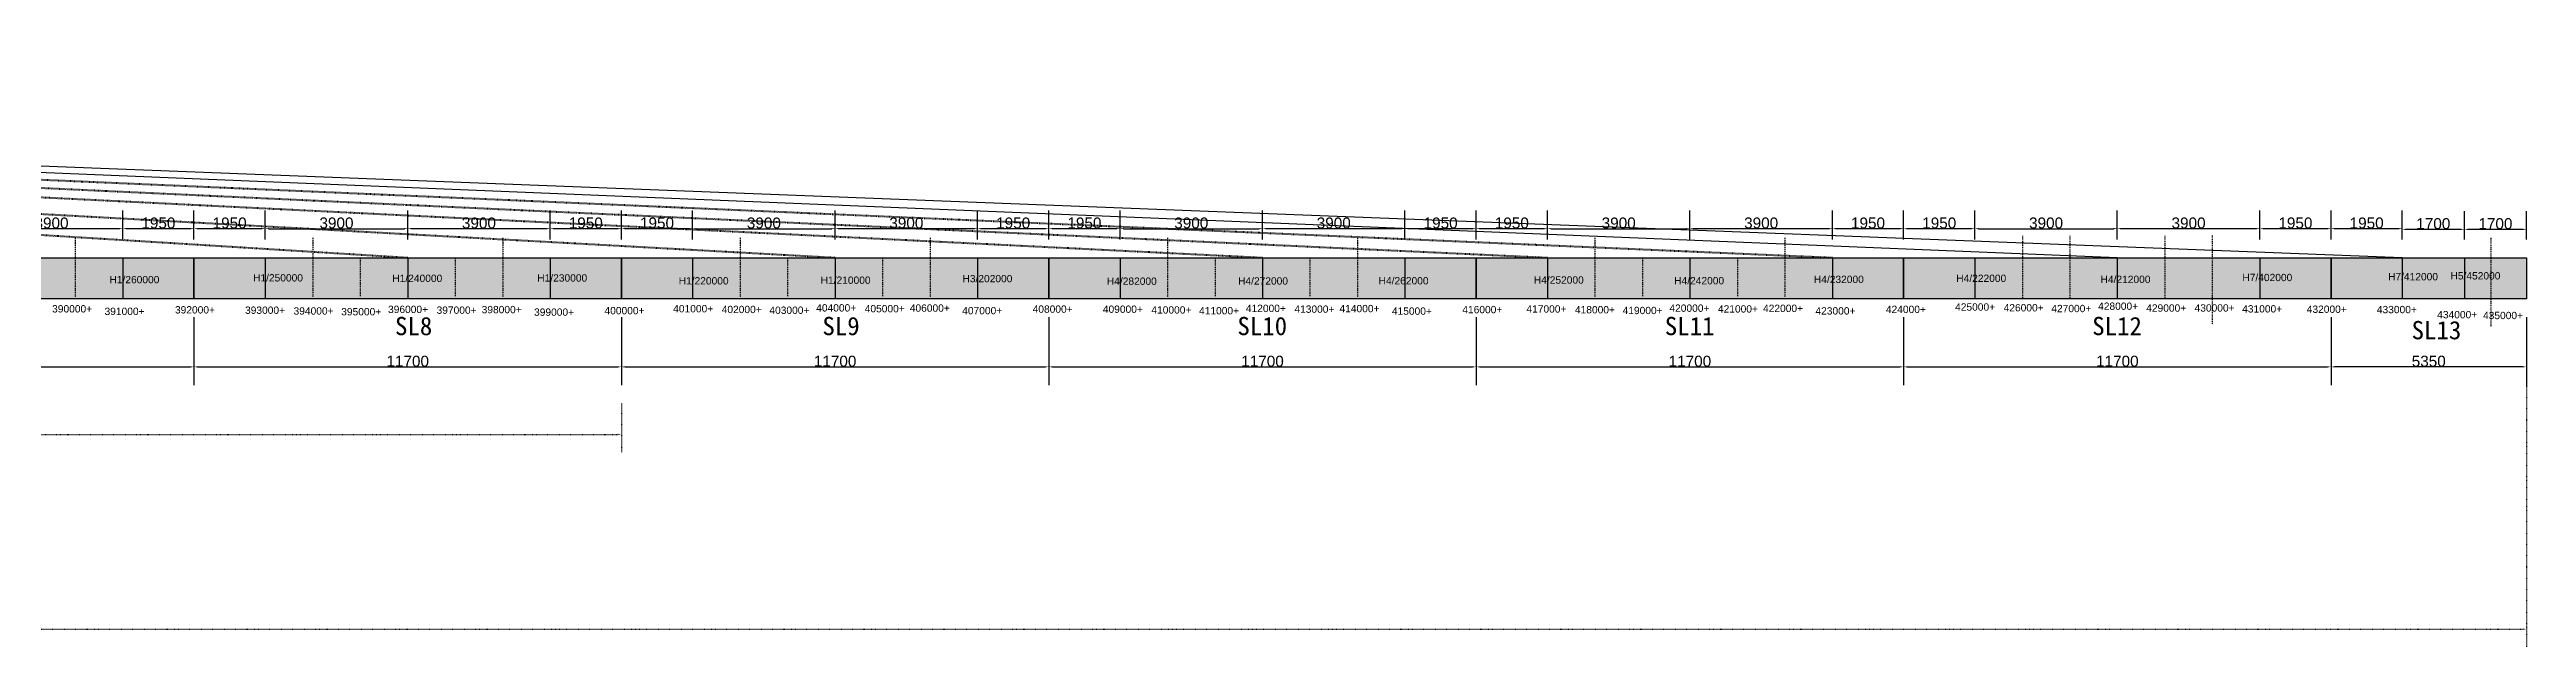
# Model space of a CAD drawing. Header units: millimetres. Extents: x -150378 to 490000, y -63094 to 58178.
# Drawn here: x 422196 to 490000, y -10652 to 5697 of the extents above; entities that cross this region are included whole.
import ezdxf

# ---------------------------------------------------------------- set-up
doc = ezdxf.new("R2010")
doc.units = ezdxf.units.MM
doc.header["$PDMODE"] = 3
doc.header["$PDSIZE"] = 200
doc.linetypes.add('ACAD_ISO03W100', pattern=[30, 12, -18])
doc.linetypes.add('DASHDOTX2', pattern=[50.8, 25.4, -12.7, 0, -12.7])
doc.styles.get("Standard").update_dxf_attribs({"font": 'arial.ttf'})
doc.dimstyles.new('ISO-25', dxfattribs={"dimtxt": 300, "dimasz": 100, "dimexe": 500, "dimexo": 500, "dimtad": 1, "dimtxsty": 'Standard', "dimcen": 2.5, "dimadec": 0, "dimazin": 0, "dimtfac": 1, "dimtmove": 0, "dimatfit": 3, "dimfxl": 1, "dimarcsym": 0})

# ---------------------------------------------------------------- blocks, each defined once
blk = doc.blocks.new('*D200')
at = {"color": 0, "lineweight": -2, "transparency": 16777216}
for p, q in [((414450, -1619), (414450, -3480)), ((426150, -1619), (426150, -3480)), ((414550, -2980), (426050, -2980))]:
    blk.add_line(p, q, dxfattribs=at)
at = {"color": 0, "lineweight": 100, "transparency": 16777216}
for points in [[(414550, -2964), (414550, -2997), (414450, -2980)], [(426050, -2964), (426050, -2997), (426150, -2980)]]:
    blk.add_solid(points, dxfattribs=at)
at = {"layer": 'Defpoints', "color": 0, "lineweight": 100, "transparency": 16777216}
for p in [(414450, -1119), (426150, -1119), (426150, -2980)]:
    blk.add_point(p, dxfattribs=at)
at = {"color": 0, "transparency": 16777216, "insert": (420300, -2827), "char_height": 300, "attachment_point": 5}
blk.add_mtext('11700', dxfattribs=at)
blk = doc.blocks.new('*D201')
at = {"color": 0, "lineweight": -2, "transparency": 16777216}
for p, q in [((420300, 500), (420300, 1299)), ((424100, 799), (420400, 799)), ((424200, 500), (424200, 1299))]:
    blk.add_line(p, q, dxfattribs=at)
at = {"color": 0, "lineweight": 100, "transparency": 16777216}
for points in [[(420400, 816), (420400, 782), (420300, 799)], [(424100, 816), (424100, 782), (424200, 799)]]:
    blk.add_solid(points, dxfattribs=at)
at = {"layer": 'Defpoints', "color": 0, "lineweight": 100, "transparency": 16777216}
for p in [(420300, 799), (420300, 0), (424200, 0)]:
    blk.add_point(p, dxfattribs=at)
at = {"color": 0, "transparency": 16777216, "insert": (422250, 953), "char_height": 300, "attachment_point": 5}
blk.add_mtext('3900', dxfattribs=at)
blk = doc.blocks.new('*D204')
at = {"color": 0, "lineweight": -2, "transparency": 16777216}
for p, q in [((424200, 500), (424200, 1299)), ((426050, 799), (424300, 799)), ((426150, 500), (426150, 1299))]:
    blk.add_line(p, q, dxfattribs=at)
at = {"color": 0, "lineweight": 100, "transparency": 16777216}
for points in [[(424300, 816), (424300, 782), (424200, 799)], [(426050, 816), (426050, 782), (426150, 799)]]:
    blk.add_solid(points, dxfattribs=at)
at = {"layer": 'Defpoints', "color": 0, "lineweight": 100, "transparency": 16777216}
for p in [(424200, 799), (424200, 0), (426150, 0)]:
    blk.add_point(p, dxfattribs=at)
at = {"color": 0, "transparency": 16777216, "insert": (425175, 953), "char_height": 300, "attachment_point": 5}
blk.add_mtext('1950', dxfattribs=at)
blk = doc.blocks.new('*D205')
at = {"color": 0, "lineweight": -2, "transparency": 16777216}
for p, q in [((426150, -1619), (426150, -3480)), ((437850, -1619), (437850, -3480)), ((426250, -2980), (437750, -2980))]:
    blk.add_line(p, q, dxfattribs=at)
at = {"color": 0, "lineweight": 100, "transparency": 16777216}
for points in [[(426250, -2964), (426250, -2997), (426150, -2980)], [(437750, -2964), (437750, -2997), (437850, -2980)]]:
    blk.add_solid(points, dxfattribs=at)
at = {"layer": 'Defpoints', "color": 0, "lineweight": 100, "transparency": 16777216}
for p in [(426150, -1119), (437850, -1119), (437850, -2980)]:
    blk.add_point(p, dxfattribs=at)
at = {"color": 0, "transparency": 16777216, "insert": (432000, -2827), "char_height": 300, "attachment_point": 5}
blk.add_mtext('11700', dxfattribs=at)
blk = doc.blocks.new('*D206')
at = {"color": 0, "lineweight": -2, "transparency": 16777216}
for p, q in [((432000, 500), (432000, 1299)), ((435800, 799), (432100, 799)), ((435900, 500), (435900, 1299))]:
    blk.add_line(p, q, dxfattribs=at)
at = {"color": 0, "lineweight": 100, "transparency": 16777216}
for points in [[(432100, 816), (432100, 782), (432000, 799)], [(435800, 816), (435800, 782), (435900, 799)]]:
    blk.add_solid(points, dxfattribs=at)
at = {"layer": 'Defpoints', "color": 0, "lineweight": 100, "transparency": 16777216}
for p in [(432000, 799), (432000, 0), (435900, 0)]:
    blk.add_point(p, dxfattribs=at)
at = {"color": 0, "transparency": 16777216, "insert": (433950, 953), "char_height": 300, "attachment_point": 5}
blk.add_mtext('3900', dxfattribs=at)
blk = doc.blocks.new('*D207')
at = {"color": 0, "lineweight": -2, "transparency": 16777216}
for p, q in [((426150, 500), (426150, 1299)), ((428000, 799), (426250, 799)), ((428100, 500), (428100, 1299))]:
    blk.add_line(p, q, dxfattribs=at)
at = {"color": 0, "lineweight": 100, "transparency": 16777216}
for points in [[(426250, 816), (426250, 782), (426150, 799)], [(428000, 816), (428000, 782), (428100, 799)]]:
    blk.add_solid(points, dxfattribs=at)
at = {"layer": 'Defpoints', "color": 0, "lineweight": 100, "transparency": 16777216}
for p in [(426150, 799), (426150, 0), (428100, 0)]:
    blk.add_point(p, dxfattribs=at)
at = {"color": 0, "transparency": 16777216, "insert": (427125, 953), "char_height": 300, "attachment_point": 5}
blk.add_mtext('1950', dxfattribs=at)
blk = doc.blocks.new('*D208')
at = {"color": 0, "lineweight": -2, "transparency": 16777216}
for p, q in [((428100, 500), (428100, 1299)), ((428200, 799), (431900, 799)), ((432000, 500), (432000, 1299))]:
    blk.add_line(p, q, dxfattribs=at)
at = {"color": 0, "lineweight": 100, "transparency": 16777216}
for points in [[(428200, 816), (428200, 782), (428100, 799)], [(431900, 816), (431900, 782), (432000, 799)]]:
    blk.add_solid(points, dxfattribs=at)
at = {"layer": 'Defpoints', "color": 0, "lineweight": 100, "transparency": 16777216}
for p in [(432000, 799), (428100, 0), (432000, 0)]:
    blk.add_point(p, dxfattribs=at)
at = {"color": 0, "transparency": 16777216, "insert": (430050, 953), "char_height": 300, "attachment_point": 5}
blk.add_mtext('3900', dxfattribs=at)
blk = doc.blocks.new('*D209')
at = {"color": 0, "lineweight": -2, "transparency": 16777216}
for p, q in [((435900, 500), (435900, 1299)), ((437750, 799), (436000, 799)), ((437850, 500), (437850, 1299))]:
    blk.add_line(p, q, dxfattribs=at)
at = {"color": 0, "lineweight": 100, "transparency": 16777216}
for points in [[(436000, 816), (436000, 782), (435900, 799)], [(437750, 816), (437750, 782), (437850, 799)]]:
    blk.add_solid(points, dxfattribs=at)
at = {"layer": 'Defpoints', "color": 0, "lineweight": 100, "transparency": 16777216}
for p in [(435900, 799), (435900, 0), (437850, 0)]:
    blk.add_point(p, dxfattribs=at)
at = {"color": 0, "transparency": 16777216, "insert": (436875, 953), "char_height": 300, "attachment_point": 5}
blk.add_mtext('1950', dxfattribs=at)
blk = doc.blocks.new('*D210')
at = {"color": 0, "lineweight": -2, "transparency": 16777216}
for p, q in [((437850, -1619), (437850, -3480)), ((449550, -1619), (449550, -3480)), ((437950, -2980), (449450, -2980))]:
    blk.add_line(p, q, dxfattribs=at)
at = {"color": 0, "lineweight": 100, "transparency": 16777216}
for points in [[(437950, -2964), (437950, -2997), (437850, -2980)], [(449450, -2964), (449450, -2997), (449550, -2980)]]:
    blk.add_solid(points, dxfattribs=at)
at = {"layer": 'Defpoints', "color": 0, "lineweight": 100, "transparency": 16777216}
for p in [(437850, -1119), (449550, -1119), (449550, -2980)]:
    blk.add_point(p, dxfattribs=at)
at = {"color": 0, "transparency": 16777216, "insert": (443700, -2827), "char_height": 300, "attachment_point": 5}
blk.add_mtext('11700', dxfattribs=at)
blk = doc.blocks.new('*D211')
at = {"color": 0, "lineweight": -2, "transparency": 16777216}
for p, q in [((443700, 500), (443700, 1299)), ((447500, 799), (443800, 799)), ((447600, 500), (447600, 1299))]:
    blk.add_line(p, q, dxfattribs=at)
at = {"color": 0, "lineweight": 100, "transparency": 16777216}
for points in [[(443800, 816), (443800, 782), (443700, 799)], [(447500, 816), (447500, 782), (447600, 799)]]:
    blk.add_solid(points, dxfattribs=at)
at = {"layer": 'Defpoints', "color": 0, "lineweight": 100, "transparency": 16777216}
for p in [(443700, 799), (443700, 0), (447600, 0)]:
    blk.add_point(p, dxfattribs=at)
at = {"color": 0, "transparency": 16777216, "insert": (445650, 953), "char_height": 300, "attachment_point": 5}
blk.add_mtext('3900', dxfattribs=at)
blk = doc.blocks.new('*D212')
at = {"color": 0, "lineweight": -2, "transparency": 16777216}
for p, q in [((437850, 500), (437850, 1299)), ((439700, 799), (437950, 799)), ((439800, 500), (439800, 1299))]:
    blk.add_line(p, q, dxfattribs=at)
at = {"color": 0, "lineweight": 100, "transparency": 16777216}
for points in [[(437950, 816), (437950, 782), (437850, 799)], [(439700, 816), (439700, 782), (439800, 799)]]:
    blk.add_solid(points, dxfattribs=at)
at = {"layer": 'Defpoints', "color": 0, "lineweight": 100, "transparency": 16777216}
for p in [(437850, 799), (437850, 0), (439800, 0)]:
    blk.add_point(p, dxfattribs=at)
at = {"color": 0, "transparency": 16777216, "insert": (438825, 953), "char_height": 300, "attachment_point": 5}
blk.add_mtext('1950', dxfattribs=at)
blk = doc.blocks.new('*D213')
at = {"color": 0, "lineweight": -2, "transparency": 16777216}
for p, q in [((439800, 500), (439800, 1299)), ((439900, 799), (443600, 799)), ((443700, 500), (443700, 1299))]:
    blk.add_line(p, q, dxfattribs=at)
at = {"color": 0, "lineweight": 100, "transparency": 16777216}
for points in [[(439900, 816), (439900, 782), (439800, 799)], [(443600, 816), (443600, 782), (443700, 799)]]:
    blk.add_solid(points, dxfattribs=at)
at = {"layer": 'Defpoints', "color": 0, "lineweight": 100, "transparency": 16777216}
for p in [(443700, 799), (439800, 0), (443700, 0)]:
    blk.add_point(p, dxfattribs=at)
at = {"color": 0, "transparency": 16777216, "insert": (441750, 953), "char_height": 300, "attachment_point": 5}
blk.add_mtext('3900', dxfattribs=at)
blk = doc.blocks.new('*D214')
at = {"color": 0, "lineweight": -2, "transparency": 16777216}
for p, q in [((447600, 500), (447600, 1299)), ((449450, 799), (447700, 799)), ((449550, 500), (449550, 1299))]:
    blk.add_line(p, q, dxfattribs=at)
at = {"color": 0, "lineweight": 100, "transparency": 16777216}
for points in [[(447700, 816), (447700, 782), (447600, 799)], [(449450, 816), (449450, 782), (449550, 799)]]:
    blk.add_solid(points, dxfattribs=at)
at = {"layer": 'Defpoints', "color": 0, "lineweight": 100, "transparency": 16777216}
for p in [(447600, 799), (447600, 0), (449550, 0)]:
    blk.add_point(p, dxfattribs=at)
at = {"color": 0, "transparency": 16777216, "insert": (448575, 953), "char_height": 300, "attachment_point": 5}
blk.add_mtext('1950', dxfattribs=at)
blk = doc.blocks.new('*D215')
at = {"color": 0, "lineweight": -2, "transparency": 16777216}
for p, q in [((449550, -1619), (449550, -3480)), ((461250, -1619), (461250, -3480)), ((449650, -2980), (461150, -2980))]:
    blk.add_line(p, q, dxfattribs=at)
at = {"color": 0, "lineweight": 100, "transparency": 16777216}
for points in [[(449650, -2964), (449650, -2997), (449550, -2980)], [(461150, -2964), (461150, -2997), (461250, -2980)]]:
    blk.add_solid(points, dxfattribs=at)
at = {"layer": 'Defpoints', "color": 0, "lineweight": 100, "transparency": 16777216}
for p in [(449550, -1119), (461250, -1119), (461250, -2980)]:
    blk.add_point(p, dxfattribs=at)
at = {"color": 0, "transparency": 16777216, "insert": (455400, -2827), "char_height": 300, "attachment_point": 5}
blk.add_mtext('11700', dxfattribs=at)
blk = doc.blocks.new('*D216')
at = {"color": 0, "lineweight": -2, "transparency": 16777216}
for p, q in [((455400, 500), (455400, 1299)), ((459200, 799), (455500, 799)), ((459300, 500), (459300, 1299))]:
    blk.add_line(p, q, dxfattribs=at)
at = {"color": 0, "lineweight": 100, "transparency": 16777216}
for points in [[(455500, 816), (455500, 782), (455400, 799)], [(459200, 816), (459200, 782), (459300, 799)]]:
    blk.add_solid(points, dxfattribs=at)
at = {"layer": 'Defpoints', "color": 0, "lineweight": 100, "transparency": 16777216}
for p in [(455400, 799), (455400, 0), (459300, 0)]:
    blk.add_point(p, dxfattribs=at)
at = {"color": 0, "transparency": 16777216, "insert": (457350, 953), "char_height": 300, "attachment_point": 5}
blk.add_mtext('3900', dxfattribs=at)
blk = doc.blocks.new('*D217')
at = {"color": 0, "lineweight": -2, "transparency": 16777216}
for p, q in [((449550, 500), (449550, 1299)), ((451400, 799), (449650, 799)), ((451500, 500), (451500, 1299))]:
    blk.add_line(p, q, dxfattribs=at)
at = {"color": 0, "lineweight": 100, "transparency": 16777216}
for points in [[(449650, 816), (449650, 782), (449550, 799)], [(451400, 816), (451400, 782), (451500, 799)]]:
    blk.add_solid(points, dxfattribs=at)
at = {"layer": 'Defpoints', "color": 0, "lineweight": 100, "transparency": 16777216}
for p in [(449550, 799), (449550, 0), (451500, 0)]:
    blk.add_point(p, dxfattribs=at)
at = {"color": 0, "transparency": 16777216, "insert": (450525, 953), "char_height": 300, "attachment_point": 5}
blk.add_mtext('1950', dxfattribs=at)
blk = doc.blocks.new('*D218')
at = {"color": 0, "lineweight": -2, "transparency": 16777216}
for p, q in [((451500, 500), (451500, 1299)), ((451600, 799), (455300, 799)), ((455400, 500), (455400, 1299))]:
    blk.add_line(p, q, dxfattribs=at)
at = {"color": 0, "lineweight": 100, "transparency": 16777216}
for points in [[(451600, 816), (451600, 782), (451500, 799)], [(455300, 816), (455300, 782), (455400, 799)]]:
    blk.add_solid(points, dxfattribs=at)
at = {"layer": 'Defpoints', "color": 0, "lineweight": 100, "transparency": 16777216}
for p in [(455400, 799), (451500, 0), (455400, 0)]:
    blk.add_point(p, dxfattribs=at)
at = {"color": 0, "transparency": 16777216, "insert": (453450, 953), "char_height": 300, "attachment_point": 5}
blk.add_mtext('3900', dxfattribs=at)
blk = doc.blocks.new('*D219')
at = {"color": 0, "lineweight": -2, "transparency": 16777216}
for p, q in [((459300, 500), (459300, 1299)), ((461150, 799), (459400, 799)), ((461250, 500), (461250, 1299))]:
    blk.add_line(p, q, dxfattribs=at)
at = {"color": 0, "lineweight": 100, "transparency": 16777216}
for points in [[(459400, 816), (459400, 782), (459300, 799)], [(461150, 816), (461150, 782), (461250, 799)]]:
    blk.add_solid(points, dxfattribs=at)
at = {"layer": 'Defpoints', "color": 0, "lineweight": 100, "transparency": 16777216}
for p in [(459300, 799), (459300, 0), (461250, 0)]:
    blk.add_point(p, dxfattribs=at)
at = {"color": 0, "transparency": 16777216, "insert": (460275, 953), "char_height": 300, "attachment_point": 5}
blk.add_mtext('1950', dxfattribs=at)
blk = doc.blocks.new('*D220')
at = {"color": 0, "lineweight": -2, "transparency": 16777216}
for p, q in [((461250, -1619), (461250, -3480)), ((472950, -1619), (472950, -3480)), ((461350, -2980), (472850, -2980))]:
    blk.add_line(p, q, dxfattribs=at)
at = {"color": 0, "lineweight": 100, "transparency": 16777216}
for points in [[(461350, -2964), (461350, -2997), (461250, -2980)], [(472850, -2964), (472850, -2997), (472950, -2980)]]:
    blk.add_solid(points, dxfattribs=at)
at = {"layer": 'Defpoints', "color": 0, "lineweight": 100, "transparency": 16777216}
for p in [(461250, -1119), (472950, -1119), (472950, -2980)]:
    blk.add_point(p, dxfattribs=at)
at = {"color": 0, "transparency": 16777216, "insert": (467100, -2827), "char_height": 300, "attachment_point": 5}
blk.add_mtext('11700', dxfattribs=at)
blk = doc.blocks.new('*D221')
at = {"color": 0, "lineweight": -2, "transparency": 16777216}
for p, q in [((467100, 500), (467100, 1299)), ((470900, 799), (467200, 799)), ((471000, 500), (471000, 1299))]:
    blk.add_line(p, q, dxfattribs=at)
at = {"color": 0, "lineweight": 100, "transparency": 16777216}
for points in [[(467200, 816), (467200, 782), (467100, 799)], [(470900, 816), (470900, 782), (471000, 799)]]:
    blk.add_solid(points, dxfattribs=at)
at = {"layer": 'Defpoints', "color": 0, "lineweight": 100, "transparency": 16777216}
for p in [(467100, 799), (467100, 0), (471000, 0)]:
    blk.add_point(p, dxfattribs=at)
at = {"color": 0, "transparency": 16777216, "insert": (469050, 953), "char_height": 300, "attachment_point": 5}
blk.add_mtext('3900', dxfattribs=at)
blk = doc.blocks.new('*D222')
at = {"color": 0, "lineweight": -2, "transparency": 16777216}
for p, q in [((461250, 500), (461250, 1299)), ((463100, 799), (461350, 799)), ((463200, 500), (463200, 1299))]:
    blk.add_line(p, q, dxfattribs=at)
at = {"color": 0, "lineweight": 100, "transparency": 16777216}
for points in [[(461350, 816), (461350, 782), (461250, 799)], [(463100, 816), (463100, 782), (463200, 799)]]:
    blk.add_solid(points, dxfattribs=at)
at = {"layer": 'Defpoints', "color": 0, "lineweight": 100, "transparency": 16777216}
for p in [(461250, 799), (461250, 0), (463200, 0)]:
    blk.add_point(p, dxfattribs=at)
at = {"color": 0, "transparency": 16777216, "insert": (462225, 953), "char_height": 300, "attachment_point": 5}
blk.add_mtext('1950', dxfattribs=at)
blk = doc.blocks.new('*D223')
at = {"color": 0, "lineweight": -2, "transparency": 16777216}
for p, q in [((463200, 500), (463200, 1299)), ((463300, 799), (467000, 799)), ((467100, 500), (467100, 1299))]:
    blk.add_line(p, q, dxfattribs=at)
at = {"color": 0, "lineweight": 100, "transparency": 16777216}
for points in [[(463300, 816), (463300, 782), (463200, 799)], [(467000, 816), (467000, 782), (467100, 799)]]:
    blk.add_solid(points, dxfattribs=at)
at = {"layer": 'Defpoints', "color": 0, "lineweight": 100, "transparency": 16777216}
for p in [(467100, 799), (463200, 0), (467100, 0)]:
    blk.add_point(p, dxfattribs=at)
at = {"color": 0, "transparency": 16777216, "insert": (465150, 953), "char_height": 300, "attachment_point": 5}
blk.add_mtext('3900', dxfattribs=at)
blk = doc.blocks.new('*D224')
at = {"color": 0, "lineweight": -2, "transparency": 16777216}
for p, q in [((471000, 500), (471000, 1299)), ((472850, 799), (471100, 799)), ((472950, 500), (472950, 1299))]:
    blk.add_line(p, q, dxfattribs=at)
at = {"color": 0, "lineweight": 100, "transparency": 16777216}
for points in [[(471100, 816), (471100, 782), (471000, 799)], [(472850, 816), (472850, 782), (472950, 799)]]:
    blk.add_solid(points, dxfattribs=at)
at = {"layer": 'Defpoints', "color": 0, "lineweight": 100, "transparency": 16777216}
for p in [(471000, 799), (471000, 0), (472950, 0)]:
    blk.add_point(p, dxfattribs=at)
at = {"color": 0, "transparency": 16777216, "insert": (471975, 953), "char_height": 300, "attachment_point": 5}
blk.add_mtext('1950', dxfattribs=at)
blk = doc.blocks.new('*D225')
at = {"color": 0, "lineweight": -2, "transparency": 16777216}
for p, q in [((472950, -1619), (472950, -3480)), ((484650, -1619), (484650, -3480)), ((473050, -2980), (484550, -2980))]:
    blk.add_line(p, q, dxfattribs=at)
at = {"color": 0, "lineweight": 100, "transparency": 16777216}
for points in [[(473050, -2964), (473050, -2997), (472950, -2980)], [(484550, -2964), (484550, -2997), (484650, -2980)]]:
    blk.add_solid(points, dxfattribs=at)
at = {"layer": 'Defpoints', "color": 0, "lineweight": 100, "transparency": 16777216}
for p in [(472950, -1119), (484650, -1119), (484650, -2980)]:
    blk.add_point(p, dxfattribs=at)
at = {"color": 0, "transparency": 16777216, "insert": (478800, -2827), "char_height": 300, "attachment_point": 5}
blk.add_mtext('11700', dxfattribs=at)
blk = doc.blocks.new('*D226')
at = {"color": 0, "lineweight": -2, "transparency": 16777216}
for p, q in [((478800, 500), (478800, 1299)), ((482600, 799), (478900, 799)), ((482700, 500), (482700, 1299))]:
    blk.add_line(p, q, dxfattribs=at)
at = {"color": 0, "lineweight": 100, "transparency": 16777216}
for points in [[(478900, 816), (478900, 782), (478800, 799)], [(482600, 816), (482600, 782), (482700, 799)]]:
    blk.add_solid(points, dxfattribs=at)
at = {"layer": 'Defpoints', "color": 0, "lineweight": 100, "transparency": 16777216}
for p in [(478800, 799), (478800, 0), (482700, 0)]:
    blk.add_point(p, dxfattribs=at)
at = {"color": 0, "transparency": 16777216, "insert": (480750, 953), "char_height": 300, "attachment_point": 5}
blk.add_mtext('3900', dxfattribs=at)
blk = doc.blocks.new('*D227')
at = {"color": 0, "lineweight": -2, "transparency": 16777216}
for p, q in [((472950, 500), (472950, 1299)), ((474800, 799), (473050, 799)), ((474900, 500), (474900, 1299))]:
    blk.add_line(p, q, dxfattribs=at)
at = {"color": 0, "lineweight": 100, "transparency": 16777216}
for points in [[(473050, 816), (473050, 782), (472950, 799)], [(474800, 816), (474800, 782), (474900, 799)]]:
    blk.add_solid(points, dxfattribs=at)
at = {"layer": 'Defpoints', "color": 0, "lineweight": 100, "transparency": 16777216}
for p in [(472950, 799), (472950, 0), (474900, 0)]:
    blk.add_point(p, dxfattribs=at)
at = {"color": 0, "transparency": 16777216, "insert": (473925, 953), "char_height": 300, "attachment_point": 5}
blk.add_mtext('1950', dxfattribs=at)
blk = doc.blocks.new('*D228')
at = {"color": 0, "lineweight": -2, "transparency": 16777216}
for p, q in [((474900, 500), (474900, 1299)), ((475000, 799), (478700, 799)), ((478800, 500), (478800, 1299))]:
    blk.add_line(p, q, dxfattribs=at)
at = {"color": 0, "lineweight": 100, "transparency": 16777216}
for points in [[(475000, 816), (475000, 782), (474900, 799)], [(478700, 816), (478700, 782), (478800, 799)]]:
    blk.add_solid(points, dxfattribs=at)
at = {"layer": 'Defpoints', "color": 0, "lineweight": 100, "transparency": 16777216}
for p in [(478800, 799), (474900, 0), (478800, 0)]:
    blk.add_point(p, dxfattribs=at)
at = {"color": 0, "transparency": 16777216, "insert": (476850, 953), "char_height": 300, "attachment_point": 5}
blk.add_mtext('3900', dxfattribs=at)
blk = doc.blocks.new('*D229')
at = {"color": 0, "lineweight": -2, "transparency": 16777216}
for p, q in [((482700, 500), (482700, 1299)), ((484550, 799), (482800, 799)), ((484650, 500), (484650, 1299))]:
    blk.add_line(p, q, dxfattribs=at)
at = {"color": 0, "lineweight": 100, "transparency": 16777216}
for points in [[(482800, 816), (482800, 782), (482700, 799)], [(484550, 816), (484550, 782), (484650, 799)]]:
    blk.add_solid(points, dxfattribs=at)
at = {"layer": 'Defpoints', "color": 0, "lineweight": 100, "transparency": 16777216}
for p in [(482700, 799), (482700, 0), (484650, 0)]:
    blk.add_point(p, dxfattribs=at)
at = {"color": 0, "transparency": 16777216, "insert": (483675, 953), "char_height": 300, "attachment_point": 5}
blk.add_mtext('1950', dxfattribs=at)
blk = doc.blocks.new('*D280')
at = {"color": 0, "lineweight": -2, "transparency": 16777216}
for p, q in [((484650, -1619), (484650, -3480)), ((490000, -1622), (490000, -3480)), ((489900, -2980), (484750, -2980))]:
    blk.add_line(p, q, dxfattribs=at)
at = {"color": 0, "lineweight": 100, "transparency": 16777216}
for points in [[(484750, -2964), (484750, -2997), (484650, -2980)], [(489900, -2964), (489900, -2997), (490000, -2980)]]:
    blk.add_solid(points, dxfattribs=at)
at = {"layer": 'Defpoints', "color": 0, "lineweight": 100, "transparency": 16777216}
for p in [(484650, -1119), (490000, -1122), (484650, -2980)]:
    blk.add_point(p, dxfattribs=at)
at = {"color": 0, "transparency": 16777216, "insert": (487325, -2827), "char_height": 300, "attachment_point": 5}
blk.add_mtext('5350', dxfattribs=at)
blk = doc.blocks.new('*D281')
at = {"color": 0, "lineweight": -2, "transparency": 16777216}
for p, q in [((486600, 500), (486600, 1281)), ((488200, 781), (486700, 781)), ((488300, 500), (488300, 1281))]:
    blk.add_line(p, q, dxfattribs=at)
at = {"color": 0, "lineweight": 100, "transparency": 16777216}
for points in [[(486700, 798), (486700, 764), (486600, 781)], [(488200, 798), (488200, 764), (488300, 781)]]:
    blk.add_solid(points, dxfattribs=at)
at = {"layer": 'Defpoints', "color": 0, "lineweight": 100, "transparency": 16777216}
for p in [(486600, 781), (486600, 0), (488300, 0)]:
    blk.add_point(p, dxfattribs=at)
at = {"color": 0, "transparency": 16777216, "insert": (487450, 935), "char_height": 300, "attachment_point": 5}
blk.add_mtext('1700', dxfattribs=at)
blk = doc.blocks.new('*D282')
at = {"color": 0, "lineweight": -2, "transparency": 16777216}
for p, q in [((484650, 500), (484650, 1299)), ((486500, 799), (484750, 799)), ((486600, 500), (486600, 1299))]:
    blk.add_line(p, q, dxfattribs=at)
at = {"color": 0, "lineweight": 100, "transparency": 16777216}
for points in [[(484750, 816), (484750, 782), (484650, 799)], [(486500, 816), (486500, 782), (486600, 799)]]:
    blk.add_solid(points, dxfattribs=at)
at = {"layer": 'Defpoints', "color": 0, "lineweight": 100, "transparency": 16777216}
for p in [(484650, 799), (484650, 0), (486600, 0)]:
    blk.add_point(p, dxfattribs=at)
at = {"color": 0, "transparency": 16777216, "insert": (485625, 953), "char_height": 300, "attachment_point": 5}
blk.add_mtext('1950', dxfattribs=at)
blk = doc.blocks.new('*D198')
at = {"color": 0, "lineweight": -2, "transparency": 16777216}
for p, q in [((488300, 500), (488300, 1281)), ((489900, 781), (488400, 781)), ((490000, 500), (490000, 1281))]:
    blk.add_line(p, q, dxfattribs=at)
at = {"color": 0, "lineweight": 100, "transparency": 16777216}
for points in [[(488400, 798), (488400, 764), (488300, 781)], [(489900, 798), (489900, 764), (490000, 781)]]:
    blk.add_solid(points, dxfattribs=at)
at = {"layer": 'Defpoints', "color": 0, "lineweight": 100, "transparency": 16777216}
for p in [(488300, 781), (488300, 0), (490000, 0)]:
    blk.add_point(p, dxfattribs=at)
at = {"color": 0, "transparency": 16777216, "insert": (489150, 935), "char_height": 300, "attachment_point": 5}
blk.add_mtext('1700', dxfattribs=at)
blk = doc.blocks.new('*D199')
at = {"color": 0, "linetype": 'ACAD_ISO03W100', "lineweight": -2, "transparency": 16777216}
for p, q in [((490000, -1622), (490000, -10652)), ((340000, -7582), (340000, -10652)), ((340100, -10152), (489900, -10152))]:
    blk.add_line(p, q, dxfattribs=at)
at = {"color": 0, "linetype": 'ACAD_ISO03W100', "lineweight": 100, "transparency": 16777216}
for points in [[(340100, -10135), (340100, -10169), (340000, -10152)], [(489900, -10135), (489900, -10169), (490000, -10152)]]:
    blk.add_solid(points, dxfattribs=at)
at = {"layer": 'Defpoints', "color": 0, "linetype": 'ACAD_ISO03W100', "lineweight": 100, "transparency": 16777216}
for p in [(490000, -1122), (340000, -7082), (490000, -10152)]:
    blk.add_point(p, dxfattribs=at)
at = {"color": 0, "linetype": 'ACAD_ISO03W100', "lineweight": 100, "transparency": 16777216, "insert": (415000, -9998), "char_height": 300, "attachment_point": 5}
blk.add_mtext('150000', dxfattribs=at)
blk = doc.blocks.new('*D314')
at = {"color": 0, "linetype": 'ACAD_ISO03W100', "lineweight": -2, "transparency": 16777216}
for p, q in [((367650, -3980), (367650, -5325)), ((437850, -3980), (437850, -5325)), ((367750, -4825), (437750, -4825))]:
    blk.add_line(p, q, dxfattribs=at)
at = {"color": 0, "linetype": 'ACAD_ISO03W100', "lineweight": 100, "transparency": 16777216}
for points in [[(367750, -4808), (367750, -4841), (367650, -4825)], [(437750, -4808), (437750, -4841), (437850, -4825)]]:
    blk.add_solid(points, dxfattribs=at)
at = {"layer": 'Defpoints', "color": 0, "linetype": 'ACAD_ISO03W100', "lineweight": 100, "transparency": 16777216}
for p in [(367650, -3480), (437850, -3480), (437850, -4825)]:
    blk.add_point(p, dxfattribs=at)
at = {"color": 0, "linetype": 'ACAD_ISO03W100', "lineweight": 100, "transparency": 16777216, "insert": (402750, -4669), "char_height": 300, "attachment_point": 5}
blk.add_mtext('60mm/36mm', dxfattribs=at)

msp = doc.modelspace()

# ---------------------------------------------------------------- hatches: boundary and pattern name
at = {"true_color": 0x7aafdf}
h = msp.add_hatch(color=143, dxfattribs=at)
h.dxf.hatch_style = 1
h.paths.add_polyline_path([(416400, 0), (420300, 0), (420300, -1119.046), (416400, -1119.046)])
h.paths.add_polyline_path([(414450, 0), (416400, 0), (416400, -1119.046), (414450, -1119.046)])
h.paths.add_polyline_path([(420300, 0), (424200, 0), (424200, -1119.046), (420300, -1119.046)])
h.paths.add_polyline_path([(424200, 0), (426150, 0), (426150, -1119.046), (424200, -1119.046)])
h = msp.add_hatch(color=143, dxfattribs=at)
h.dxf.hatch_style = 1
h.paths.add_polyline_path([(428100, 0), (432000, 0), (432000, -1119.046), (428100, -1119.046)])
h.paths.add_polyline_path([(426150, 0), (428100, 0), (428100, -1119.046), (426150, -1119.046)])
h.paths.add_polyline_path([(432000, 0), (435900, 0), (435900, -1119.046), (432000, -1119.046)])
h.paths.add_polyline_path([(435900, 0), (437850, 0), (437850, -1119.046), (435900, -1119.046)])
h = msp.add_hatch(color=143, dxfattribs=at)
h.dxf.hatch_style = 1
h.paths.add_polyline_path([(439800, 0), (443700, 0), (443700, -1119.046), (439800, -1119.046)])
h.paths.add_polyline_path([(437850, 0), (439800, 0), (439800, -1119.046), (437850, -1119.046)])
h.paths.add_polyline_path([(443700, 0), (447600, 0), (447600, -1119.046), (443700, -1119.046)])
h.paths.add_polyline_path([(447600, 0), (449550, 0), (449550, -1119.046), (447600, -1119.046)])
h = msp.add_hatch(color=143, dxfattribs=at)
h.dxf.hatch_style = 1
h.paths.add_polyline_path([(451500, 0), (455400, 0), (455400, -1119.046), (451500, -1119.046)])
h.paths.add_polyline_path([(449550, 0), (451500, 0), (451500, -1119.046), (449550, -1119.046)])
h.paths.add_polyline_path([(455400, 0), (459300, 0), (459300, -1119.046), (455400, -1119.046)])
h.paths.add_polyline_path([(459300, 0), (461250, 0), (461250, -1119.046), (459300, -1119.046)])
h = msp.add_hatch(color=143, dxfattribs=at)
h.dxf.hatch_style = 1
h.paths.add_polyline_path([(463200, 0), (467100, 0), (467100, -1119.046), (463200, -1119.046)])
h.paths.add_polyline_path([(461250, 0), (463200, 0), (463200, -1119.046), (461250, -1119.046)])
h.paths.add_polyline_path([(467100, 0), (471000, 0), (471000, -1119.046), (467100, -1119.046)])
h.paths.add_polyline_path([(471000, 0), (472950, 0), (472950, -1119.046), (471000, -1119.046)])
at = {"true_color": 0xf1eb1f}
h = msp.add_hatch(color=2, dxfattribs=at)
h.dxf.hatch_style = 1
h.paths.add_polyline_path([(478800, 0), (482700, 0), (482700, -1119.046), (478800, -1119.046)])
h.paths.add_polyline_path([(474900, 0), (478800, 0), (478800, -1119.046), (474900, -1119.046)])
h.paths.add_polyline_path([(482700, 0), (484650, 0), (484650, -1119.046), (482700, -1119.046)])
h.paths.add_polyline_path([(472950, 0), (474900, 0), (474900, -1119.046), (472950, -1119.046)])
at = {"true_color": 0x136734}
h = msp.add_hatch(color=116, dxfattribs=at)
h.dxf.hatch_style = 1
h.paths.add_polyline_path([(484650, 0), (486600, 0), (486600, -1121.547), (484650, -1121.547)])
h.paths.add_polyline_path([(486600, 0), (488300, 0), (488300, -1121.547), (486600, -1121.547)])
h.paths.add_polyline_path([(488300, 0), (490000, 0), (490000, -1121.547), (488300, -1121.547)])

# ---------------------------------------------------------------- linework, layer by layer
for p, q in [((486600, 0), (340000, 5696.894, 106998.121)), ((478800, 0), (340000, 5696.894, 106998.121)), ((424200, 0), (424200, -1119.046)), ((428100, 0), (428100, -1119.046)), ((432000, 0), (432000, -1119.046)), ((432000, 0), (432000, -1119.046)), ((435900, 0), (435900, -1119.046)), ((439800, 0), (439800, -1119.046)), ((443700, 0), (443700, -1119.046)), ((443700, 0), (443700, -1119.046)), ((447600, 0), (447600, -1119.046)), ((451500, 0), (451500, -1119.046)), ((455400, 0), (455400, -1119.046)), ((459300, 0), (459300, -1119.046)), ((463200, 0), (463200, -1119.046)), ((467100, 0), (467100, -1119.046)), ((471000, 0), (471000, -1119.046)), ((474900, 0), (474900, -1119.046)), ((478800, 0), (478800, -1119.046)), ((482700, 0), (482700, -1119.046)), ((484650, 0), (484650, -1121.547)), ((486600, 0), (486600, -1121.547)), ((488300, 0), (488300, -1121.547))]:
    msp.add_line(p, q)
at = {"linetype": 'ACAD_ISO03W100', "lineweight": 100}
for p in [(471000, 0), (463200, 0), (455400, 0), (443700, 0), (432000, 0)]:
    msp.add_line(p, (340000, 5696.894, 106998.121), dxfattribs=at)
at = {"color": 1, "linetype": 'DASHDOTX2'}
for p, q in [((422900, 547.483), (422900, -1079.094, -2644.819)), ((429400, 547.483), (429400, -1079.094, -2644.819)), ((430700, 0, 2240.514), (430700, -1052.108, -2644.819)), ((433300, 0, 2240.514), (433300, -1052.108, -2644.819)), ((434600, 547.483), (434600, -1079.094, -2644.819)), ((441100, 547.483), (441100, -1079.094, -2644.819)), ((442400, 0, 2240.514), (442400, -1052.108, -2644.819)), ((445000, 0, 2240.514), (445000, -1052.108, -2644.819)), ((446300, 547.483), (446300, -1079.094, -2644.819)), ((452800, 547.483), (452800, -1079.094, -2644.819)), ((454100, 0, 2240.514), (454100, -1052.108, -2644.819)), ((456700, 0, 2240.514), (456700, -1052.108, -2644.819)), ((458000, 547.483), (458000, -1079.094, -2644.819)), ((464500, 547.483), (464500, -1079.094, -2644.819)), ((465800, 0, 2240.514), (465800, -1052.108, -2644.819)), ((468400, 0, 2240.514), (468400, -1052.108, -2644.819)), ((469700, 547.483), (469700, -1079.094, -2644.819)), ((476200, 607.799), (476200, -1119.046, -2644.819)), ((477500, 607.799), (477500, -1119.046, -2644.819)), ((480100, 607.799), (480100, -1119.046, -2644.819)), ((481400, 612), (481400, -1827.781)), ((489023.693, 549.726), (489023.693, -1890.055))]:
    msp.add_line(p, q, dxfattribs=at)
for points in [[(414450, 0), (426150, 0), (426150, -1119.046), (414450, -1119.046)], [(426150, 0), (437850, 0), (437850, -1119.046), (426150, -1119.046)], [(437850, 0), (449550, 0), (449550, -1119.046), (437850, -1119.046)], [(449550, 0), (461250, 0), (461250, -1119.046), (449550, -1119.046)], [(461250, 0), (472950, 0), (472950, -1119.046), (461250, -1119.046)], [(472950, 0), (484650, 0), (484650, -1119.046), (472950, -1119.046)], [(484650, 0), (490000, 0), (490000, -1121.547), (484650, -1121.547)]]:
    msp.add_lwpolyline(points, close=True)

# ---------------------------------------------------------------- texts
at = {"linetype": 'ACAD_ISO03W100', "lineweight": 100}
for s, width, insert, char_height, attachment_point in [('H5', 1387.37776, (487237.082, 2400.203), 2.5, 1), ('H1/260000', 1801.54645, (423835.783, -493.262), 200, 1), ('H1/250000', 1801.54645, (427766.605, -444.94), 200, 1), ('H1/240000', 1801.54645, (431579.172, -458.18), 200, 1), ('H1/230000', 1801.54645, (435546.845, -448.116), 200, 1), ('H1/220000', 1801.54645, (439417.683, -527.125), 200, 1), ('H1/210000', 1801.54645, (443304.585, -508.613), 200, 1), ('H3/202000', 1801.54645, (447186.696, -466.064), 200, 1), ('H4/282000', 1801.54645, (451138.97, -536.234), 200, 1), ('H4/272000', 1801.54645, (454730.93, -530.246), 200, 1), ('H4/262000', 1801.54645, (458578.469, -524.364), 200, 1), ('H4/252000', 1801.54645, (462827.605, -503.805), 200, 1), ('H4/242000', 1801.54645, (466670.232, -521.791), 200, 1), ('H4/232000', 1801.54645, (470493.878, -487.267), 200, 1), ('H4/222000', 1801.54645, (474391.804, -457.355), 200, 1), ('H4/212000', 1801.54645, (478341.047, -486.647), 200, 1), ('H7/402000', 1801.54645, (482222.752, -435.557), 200, 1), ('H7/412000', 1801.54645, (486211.288, -413.426), 200, 1), ('H5/452000', 1801.54645, (487920.287, -389.516), 200, 1), ('390000+', 1034.48869, (423362.048, -1292.19), 200, 3), ('392000+', 1034.48869, (426724.419, -1320.11), 200, 3), ('393000+', 1034.48869, (428642.39, -1329.703), 200, 3), ('394000+', 1034.48869, (429970.903, -1350.632), 200, 3), ('396000+', 1034.48869, (432557.18, -1307.624), 200, 3), ('397000+', 1034.48869, (433885.694, -1328.553), 200, 3), ('398000+', 1034.48869, (435120.065, -1313.273), 200, 3), ('400000+', 1034.48869, (438482.437, -1341.193), 200, 3), ('401000+', 1034.48869, (440362.696, -1288.597), 200, 3), ('402000+', 1034.48869, (441691.21, -1309.527), 200, 3), ('403000+', 1034.48869, (442996.213, -1330.516), 200, 3), ('404000+', 1034.48869, (444277.487, -1266.519), 200, 3), ('405000+', 1034.48869, (445606, -1287.448), 200, 3), ('406000+', 1034.48869, (446840.372, -1272.168), 200, 3), ('407000+', 1034.48869, (448274.815, -1341.426), 200, 3), ('408000+', 1034.48869, (450202.743, -1300.088), 200, 3), ('409000+', 1034.48869, (452124.662, -1302), 200, 3), ('410000+', 1034.48869, (453453.176, -1322.929), 200, 3), ('411000+', 1034.48869, (454758.179, -1343.918), 200, 3), ('412000+', 1034.48869, (456039.453, -1279.921), 200, 3), ('413000+', 1034.48869, (457367.966, -1300.85), 200, 3), ('414000+', 1034.48869, (458602.337, -1285.57), 200, 3), ('415000+', 1034.48869, (460036.781, -1354.829), 200, 3), ('416000+', 1034.48869, (461964.709, -1313.49), 200, 3), ('417000+', 1034.48869, (463719.407, -1295.822), 200, 3), ('418000+', 1034.48869, (465047.921, -1316.752), 200, 3), ('419000+', 1034.48869, (466352.924, -1337.741), 200, 3), ('420000+', 1034.48869, (467634.197, -1273.743), 200, 3), ('421000+', 1034.48869, (468962.711, -1294.673), 200, 3), ('422000+', 1034.48869, (470197.082, -1279.393), 200, 3), ('423000+', 1034.48869, (471631.526, -1348.651), 200, 3), ('424000+', 1034.48869, (473559.454, -1307.313), 200, 3), ('425000+', 1034.48869, (475454.763, -1242.129), 200, 3), ('426000+', 1034.48869, (476783.277, -1263.059), 200, 3), ('427000+', 1034.48869, (478088.28, -1284.048), 200, 3), ('428000+', 1034.48869, (479369.554, -1220.05), 200, 3), ('429000+', 1034.48869, (480685.953, -1271.047), 200, 3), ('430000+', 1034.48869, (482010.448, -1268.13), 200, 3), ('431000+', 1034.48869, (483312.621, -1293.158), 200, 3), ('432000+', 1034.48869, (485080.773, -1302.837), 200, 3), ('433000+', 1034.48869, (486999.695, -1312.135), 200, 3), ('391000+', 1034.48869, (424796.491, -1361.449), 200, 3), ('395000+', 1034.48869, (431275.906, -1371.621), 200, 3), ('399000+', 1034.48869, (436554.509, -1382.532), 200, 3), ('434000+', 1034.48869, (488652.148, -1451.248), 200, 3), ('435000+', 1034.48869, (489905.866, -1474.742), 200, 3)]:
    msp.add_mtext_dynamic_manual_height_columns(s, width=width, gutter_width=12.5, heights=[0], dxfattribs=dict(at, insert=insert, char_height=char_height, attachment_point=attachment_point))
at = {"char_height": 500, "attachment_point": 3}
for s, insert in [('{\\fSimSun|b0|i0|c134|p2;SL8}', (432673.032, -1613.217)), ('{\\fSimSun|b0|i0|c134|p2;SL9}', (444373.032, -1613.217)), ('{\\fSimSun|b0|i0|c134|p2;SL10}', (456073.032, -1613.217)), ('{\\fSimSun|b0|i0|c134|p2;SL11}', (467773.032, -1613.217)), ('{\\fSimSun|b0|i0|c134|p2;SL12}', (479473.032, -1613.217)), ('{\\fSimSun|b0|i0|c134|p2;SL13}', (488216.497, -1725.47))]:
    msp.add_mtext_dynamic_manual_height_columns(s, width=4129.02136, gutter_width=12.5, heights=[0], dxfattribs=dict(at, insert=insert))

# ---------------------------------------------------------------- dimensions: what is measured, and where the dimension line sits
for base, p1, p2, picture, middle in [((420300, 798.905), (424200, 0), (420300, 0), '*D201', (422250, 952.805)), ((424200, 798.905), (426150, 0), (424200, 0), '*D204', (425175, 952.702)), ((426150, 798.905), (428100, 0), (426150, 0), '*D207', (427125, 952.702)), ((432000, 798.905), (428100, 0), (432000, 0), '*D208', (430050, 952.805)), ((432000, 798.905), (435900, 0), (432000, 0), '*D206', (433950, 952.805)), ((435900, 798.905), (437850, 0), (435900, 0), '*D209', (436875, 952.702)), ((437850, 798.905), (439800, 0), (437850, 0), '*D212', (438825, 952.702)), ((443700, 798.905), (439800, 0), (443700, 0), '*D213', (441750, 952.805)), ((443700, 798.905), (447600, 0), (443700, 0), '*D211', (445650, 952.805)), ((447600, 798.905), (449550, 0), (447600, 0), '*D214', (448575, 952.702)), ((449550, 798.905), (451500, 0), (449550, 0), '*D217', (450525, 952.702)), ((455400, 798.905), (451500, 0), (455400, 0), '*D218', (453450, 952.805)), ((455400, 798.905), (459300, 0), (455400, 0), '*D216', (457350, 952.805)), ((459300, 798.905), (461250, 0), (459300, 0), '*D219', (460275, 952.702)), ((461250, 798.905), (463200, 0), (461250, 0), '*D222', (462225, 952.702)), ((467100, 798.905), (463200, 0), (467100, 0), '*D223', (465150, 952.805)), ((467100, 798.905), (471000, 0), (467100, 0), '*D221', (469050, 952.805)), ((471000, 798.905), (472950, 0), (471000, 0), '*D224', (471975, 952.702)), ((472950, 798.905), (474900, 0), (472950, 0), '*D227', (473925, 952.702)), ((478800, 798.905), (474900, 0), (478800, 0), '*D228', (476850, 952.805)), ((478800, 798.905), (482700, 0), (478800, 0), '*D226', (480750, 952.805)), ((482700, 798.905), (484650, 0), (482700, 0), '*D229', (483675, 952.702)), ((484650, 798.905), (486600, 0), (484650, 0), '*D282', (485625, 952.702)), ((486600, 780.841), (488300, 0), (486600, 0), '*D281', (487450, 934.638)), ((488300, 780.841), (490000, 0), (488300, 0), '*D198', (489150, 934.638)), ((426150, -2980.402), (414450, -1119.046), (426150, -1119.046), '*D200', (420300, -2826.606)), ((437850, -2980.402), (426150, -1119.046), (437850, -1119.046), '*D205', (432000, -2826.606)), ((449550, -2980.402), (437850, -1119.046), (449550, -1119.046), '*D210', (443700, -2826.606)), ((461250, -2980.402), (449550, -1119.046), (461250, -1119.046), '*D215', (455400, -2826.606)), ((472950, -2980.402), (461250, -1119.046), (472950, -1119.046), '*D220', (467100, -2826.606)), ((484650, -2980.402), (472950, -1119.046), (484650, -1119.046), '*D225', (478800, -2826.606)), ((484650, -2980.402), (490000, -1121.547), (484650, -1119.046), '*D280', (487325, -2826.503))]:
    dim = msp.add_linear_dim(base=base, p1=p1, p2=p2, angle=180, dimstyle='ISO-25')
    dim.commit()
    dim.dimension.update_dxf_attribs({"geometry": picture, "text_midpoint": middle})
at = {"linetype": 'ACAD_ISO03W100', "lineweight": 100}
dim = msp.add_linear_dim(base=(490000, -10152.07), p1=(340000, -7081.901), p2=(490000, -1121.547), angle=180, dimstyle='ISO-25', dxfattribs=at)
dim.commit()
dim.dimension.update_dxf_attribs({"geometry": '*D199', "text_midpoint": (415000, -9998.273)})
dim = msp.add_linear_dim(base=(437850, -4824.713), p1=(367650, -3480.402), p2=(437850, -3480.402), angle=180, text='60mm/36mm', dimstyle='ISO-25', dxfattribs=at)
dim.commit()
dim.dimension.update_dxf_attribs({"geometry": '*D314', "text_midpoint": (402750, -4668.87)})

doc.saveas('drawing.dxf')
